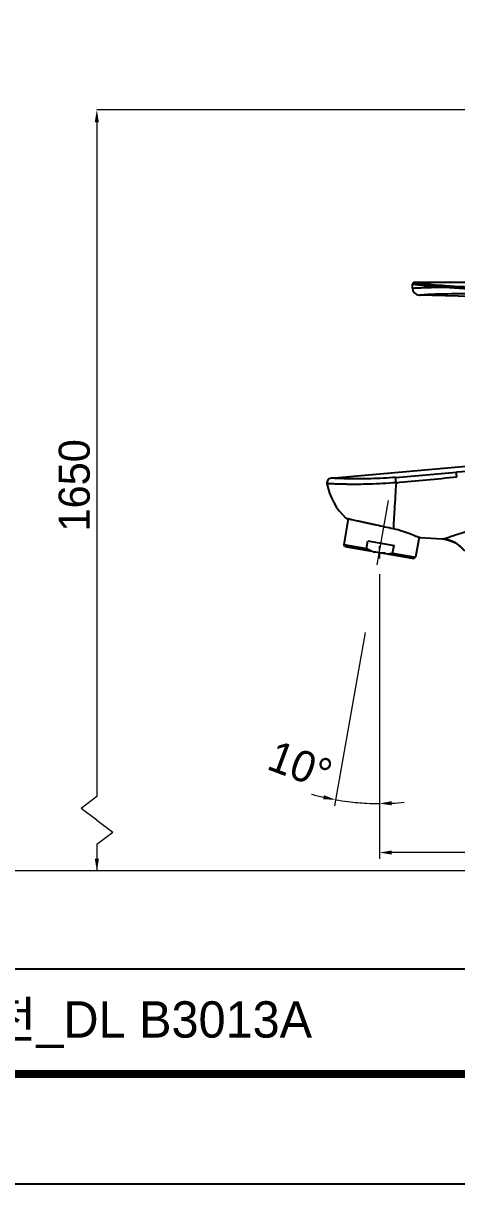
# Model space of a CAD drawing. Extents: x 0 to 1128, y 0 to 827.
# Drawn here: x 528.7 to 668.4, y 0 to 373.9 of the extents above; entities that cross this region are included whole.
import ezdxf

# ---------------------------------------------------------------- set-up
doc = ezdxf.new("R2010")
doc.units = 0
doc.header["$LTSCALE"] = 4
doc.header["$MEASUREMENT"] = 0
doc.header["$PDMODE"] = 3
doc.header["$PDSIZE"] = -10
doc.linetypes.add('CENTER2', pattern=[28.575, 19.05, -3.175, 3.175, -3.175])
doc.layers.get('0').update_dxf_attribs({"linetype": 'CONTINUOUS'})
doc.layers.get('DEFPOINTS').update_dxf_attribs({"linetype": 'CONTINUOUS'})
doc.layers.add('Cneter', color=1, linetype='CENTER2', lineweight=13)
doc.layers.add('치수선', color=7, linetype='CONTINUOUS', lineweight=20)
doc.layers.add('DEF_LAYER_ASSEM_MEMBER', color=7, linetype='CONTINUOUS')
doc.styles.add('Daelim Dimension', font='')
doc.styles.get('Daelim Dimension').set_extended_font_data('나눔고딕')
doc.dimstyles.new('DEFAULT', dxfattribs={"dimscale": 2, "dimtxt": 2, "dimasz": 2, "dimexe": 0, "dimexo": 2, "dimgap": 1, "dimtad": 1, "dimdec": 1, "dimzin": 9, "dimdsep": 46, "dimtxsty": 'Daelim Dimension', "dimcen": 0.5, "dimclrd": 252, "dimclre": 252, "dimclrt": 3, "dimadec": 1, "dimazin": 0, "dimtfac": 1, "dimtdec": 1, "dimtix": 1, "dimtmove": 0, "dimatfit": 3, "dimfxl": 1, "dimtolj": 1, "dimtzin": 1, "dimlwd": 9, "dimlwe": 9, "dimarcsym": 0})

# ---------------------------------------------------------------- blocks, each defined once
blk = doc.blocks.new('*D4')
at = {"color": 5, "lineweight": 9, "ltscale": 0.5, "transparency": 16777216}
for p, q in [((643.45, 196.4), (643.45, 104.72)), ((816.87, 141.88), (816.87, 104.72)), ((812.87, 106.72), (647.45, 106.72))]:
    blk.add_line(p, q, dxfattribs=at)
at = {"color": 5, "ltscale": 0.5, "transparency": 16777216}
for points in [[(647.45, 107.38), (647.45, 106.05), (643.45, 106.72)], [(812.87, 107.38), (812.87, 106.05), (816.87, 106.72)]]:
    blk.add_solid(points, dxfattribs=at)
at = {"layer": 'DEFPOINTS', "color": 0, "ltscale": 0.5, "transparency": 16777216}
for p in [(643.45, 200.4), (816.87, 145.88), (643.45, 106.72)]:
    blk.add_point(p, dxfattribs=at)
at = {"color": 7, "ltscale": 0.5, "transparency": 16777216, "insert": (730.16, 119.62), "char_height": 10, "attachment_point": 2, "style": 'Daelim Dimension'}
blk.add_mtext('\\A1;173', dxfattribs=at)
blk = doc.blocks.new('*D6')
at = {"color": 5, "lineweight": 9, "ltscale": 0.5, "transparency": 16777216}
for p, q in [((638.89, 177.57), (629.05, 121.76)), ((643.45, 176.87), (643.45, 120.5))]:
    blk.add_line(p, q, dxfattribs=at)
for start, end in [(254.3405, 257.1668), (260, 262.8263), (262.8332, 267.1668), (267.1737, 270), (272.8332, 275.6595)]:
    blk.add_arc((643.45, 203.4), 80.9, start, end, dxfattribs=at)
at = {"color": 5, "ltscale": 0.5, "transparency": 16777216}
for points in [[(625.61, 125.18), (625.35, 123.87), (629.4, 123.73)], [(647.46, 121.93), (647.43, 123.27), (643.45, 122.5)]]:
    blk.add_solid(points, dxfattribs=at)
at = {"layer": 'DEFPOINTS', "color": 0, "ltscale": 0.5, "transparency": 16777216}
for p in [(642.58, 198.48), (643.45, 200.4), (639.59, 181.51), (643.45, 180.87), (638.74, 122.64)]:
    blk.add_point(p, dxfattribs=at)
at = {"color": 7, "ltscale": 0.5, "transparency": 16777216, "insert": (619.71, 139.59), "char_height": 10, "attachment_point": 2, "rotation": 339.598, "style": 'Daelim Dimension'}
blk.add_mtext('\\A1;10°', dxfattribs=at)

msp = doc.modelspace()

# ---------------------------------------------------------------- linework, layer by layer
at = {"color": 5, "lineweight": 9, "ltscale": 0.5}
for p, q in [((765.69, 346), (552.44, 346)), ((552.44, 342), (552.44, 124.77)), ((552.44, 124.77), (547.33, 120.94)), ((552.44, 117.1), (547.33, 120.94)), ((552.44, 117.1), (557.55, 113.26)), ((552.44, 109.43), (557.55, 113.26)), ((552.44, 109.43), (552.44, 100.86)), ((552.44, 109.43), (552.44, 104.75))]:
    msp.add_line(p, q, dxfattribs=at)
at = {"color": 5}
msp.add_line((18.14, 69.28), (926.74, 69.28), dxfattribs=at)
at = {"ltscale": 0.5}
msp.add_lwpolyline([(0, 0), (1128.4, 0), (1128.4, 826.8), (0, 826.8)], close=True, dxfattribs=at)
at = {"color": 5, "linetype": 'ByBlock', "lineweight": 200, "const_width": 2.6}
msp.add_lwpolyline([(18.14, 35.4), (1110.14, 35.4), (1110.14, 807.6), (18.14, 807.6)], close=True, dxfattribs=at)
at = {"color": 5, "ltscale": 0.5}
for points in [[(551.75, 342), (553.08, 342), (552.42, 346)], [(551.77, 104.75), (553.11, 104.75), (552.44, 100.75)]]:
    msp.add_solid(points, dxfattribs=at)
at = {"layer": 'Cneter', "lineweight": 5, "ltscale": 0.5}
for p, q in [((642.75, 199.46), (646.4, 220.14)), ((643.45, 203.4), (641.45, 203.4)), ((643.45, 203.4), (643.45, 205.4)), ((643.45, 203.4), (643.45, 201.4)), ((643.45, 203.4), (645.45, 203.4))]:
    msp.add_line(p, q, dxfattribs=at)
at = {"layer": 'DEF_LAYER_ASSEM_MEMBER', "color": 7, "linetype": 'Continuous'}
for p, q in [((654.13, 288.57), (654.16, 289.88)), ((765.57, 290.37), (654.67, 290.37)), ((708.33, 284.95), (656.29, 286.31)), ((627.92, 227.33), (672.65, 231.25)), ((633.44, 214.28), (631.96, 205.93)), ((632.37, 205.35), (631.96, 205.93)), ((631.96, 205.93), (639.34, 204.63)), ((639.34, 204.63), (639.77, 207.09)), ((639.77, 207.09), (648.17, 205.61)), ((656.25, 208.33), (655.11, 201.85)), ((656.64, 208.26), (663.74, 207.76)), ((632.37, 205.35), (654.53, 201.45)), ((647.73, 203.15), (648.17, 205.61)), ((647.73, 203.15), (655.11, 201.85)), ((654.53, 201.45), (655.11, 201.85))]:
    msp.add_line(p, q, dxfattribs=at)
at = {"layer": 'DEF_LAYER_ASSEM_MEMBER', "color": 9, "linetype": 'Continuous'}
msp.add_line((656.27, 286.31), (656.48, 286.33), dxfattribs=at)
at = {"layer": 'DEF_LAYER_ASSEM_MEMBER', "color": 7, "linetype": 'Continuous'}
for points in [[(654.66, 290.37), (654.58, 290.36), (654.44, 290.32), (654.3, 290.22), (654.2, 290.06), (654.16, 289.88)], [(663.74, 207.75), (665.02, 207.57), (666.41, 207.16), (667.73, 206.55), (668.95, 205.76), (670.04, 204.79), (670.83, 203.88)]]:
    msp.add_lwpolyline(points, dxfattribs=at)
for centre, radius, start, end in [((656.33, 288.51), 2.2, 178.5, 268.5), ((628.05, 225.84), 1.5, 95.0002, 190.665), ((646.52, 229.32), 20.3, 190.6651, 227.1029)]:
    msp.add_arc(centre, radius, start, end, dxfattribs=at)
at = {"layer": 'DEF_LAYER_ASSEM_MEMBER', "color": 9, "linetype": 'Continuous'}
for centre, radius, start, end in [((676.32, 416.35), 128.01, 264.6852, 270.2609), ((677.19, 467.91), 178.97, 266.0103, 269.9108), ((670.51, 29.68), 257.03, 88.578, 93.1289), ((190.31, 5830.73), 5621.86, 274.67749, 274.87728), ((154, 5498.4), 5295.7, 275.36176, 275.57426), ((663.05, 197.85), 9.94, 37.3341, 86.0061)]:
    msp.add_arc(centre, radius, start, end, dxfattribs=at)
for points, start_tangent, end_tangent in [([(654.13, 288.57), (654.3, 288.58), (654.83, 288.6), (655.69, 288.64), (656.88, 288.69), (660.16, 288.8), (664.46, 288.89)], (0.999512, 0.031248), (0.999896, 0.014441)), ([(654.16, 289.88), (654.17, 289.88), (654.21, 289.88), (654.26, 289.87), (654.34, 289.86), (654.55, 289.84), (654.86, 289.8), (655.25, 289.75), (655.72, 289.7), (656.27, 289.63), (656.9, 289.56), (658.39, 289.41), (660.17, 289.23), (662.2, 289.06), (664.46, 288.89)], (0.953011, -0.302937), (0.997618, -0.068981)), ([(654.66, 290.37), (654.71, 290.37), (654.83, 290.35), (655.05, 290.32), (655.34, 290.29), (656.18, 290.19), (657.34, 290.05), (658.8, 289.9), (660.53, 289.72), (664.74, 289.38)], (0.983615, -0.180283), (0.997539, -0.07012)), ([(664.74, 289.38), (664.55, 289.22), (664.49, 289.07), (664.46, 288.89)], (-0.987914, -0.155), (-0.056567, -0.998399)), ([(696.99, 231.67), (668.29, 229.22)], (-0.996379, -0.085028), (-0.996375, -0.085067)), ([(668.4, 227.74), (668.35, 228.26), (668.32, 228.72), (668.3, 229.05), (668.29, 229.22)], (-0.085088, 0.996373), (0.008462, 0.999964)), ([(648.85, 225.87), (644.49, 225.57), (640.32, 225.39), (636.47, 225.32), (634.72, 225.32), (633.1, 225.34), (631.64, 225.36), (630.33, 225.4), (629.21, 225.44), (628.27, 225.48), (627.88, 225.5), (627.53, 225.51), (627.24, 225.53), (627, 225.54), (626.81, 225.55), (626.74, 225.55), (626.68, 225.56), (626.63, 225.56), (626.6, 225.56), (626.58, 225.56), (626.57, 225.56)], (-0.996539, -0.083122), (-0.844117, 0.536159)), ([(648.75, 227.59), (640.74, 227.15), (637.14, 227.09), (633.99, 227.11), (631.41, 227.18), (629.49, 227.25), (628.81, 227.29), (628.31, 227.31), (628.02, 227.33), (627.92, 227.33)], (-0.996669, -0.081556), (-0.996713, 0.081009)), ([(648.85, 225.87), (648.29, 217.22), (648.09, 213.75), (647.96, 211.11)], (-0.067507, -0.997719), (-0.042934, -0.999078)), ([(648.85, 225.87), (648.8, 226.46), (648.76, 226.99), (648.75, 227.21), (648.75, 227.39), (648.75, 227.52), (648.75, 227.59)], (-0.087688, 0.996148), (0.175269, 0.984521)), ([(663.74, 207.76), (664, 207.79), (664.39, 207.87), (664.88, 208.02), (665.48, 208.22), (666.19, 208.46), (666.97, 208.73), (668.77, 209.33), (670.81, 209.95), (673.03, 210.53), (675.39, 211.03), (677.84, 211.42), (680.37, 211.68), (682.95, 211.78), (685.54, 211.72), (688.13, 211.51), (690.69, 211.12), (693.2, 210.56), (697.92, 209.02)], (0.997565, -0.069747), (0.930191, -0.367075))]:
    msp.add_spline(points, degree=3, dxfattribs=dict(at, start_tangent=start_tangent, end_tangent=end_tangent))
at = {"layer": 'DEF_LAYER_ASSEM_MEMBER', "color": 7, "linetype": 'Continuous'}
for points, start_tangent, end_tangent in [([(632.7, 214.45), (632.71, 214.45), (632.72, 214.44), (632.75, 214.44), (632.78, 214.43), (632.83, 214.42), (632.88, 214.41), (633.02, 214.38), (633.2, 214.34), (633.41, 214.29), (633.66, 214.23), (633.95, 214.17), (634.27, 214.1), (634.63, 214.02), (635.45, 213.84), (636.38, 213.63), (637.43, 213.4), (638.58, 213.14), (639.81, 212.87), (641.1, 212.59), (642.44, 212.3), (645.21, 211.7), (647.96, 211.11)], (-0.173648, -0.984808), (0.97827, -0.207337)), ([(647.96, 211.11), (650.99, 210.28), (652.32, 209.81), (653.52, 209.35), (654.56, 208.93), (655.44, 208.59), (656.13, 208.36), (656.64, 208.26)], (0.978271, -0.207328), (0.997564, -0.069756)), ([(640.91, 203.85), (639.34, 204.63)], (-0.92105, 0.389443), (-0.866596, 0.49901)), ([(645.99, 202.95), (647.73, 203.15)], (0.998702, 0.050939), (0.985005, 0.172523))]:
    msp.add_spline(points, degree=3, dxfattribs=dict(at, start_tangent=start_tangent, end_tangent=end_tangent))
at = {"layer": '치수선'}
msp.add_line((816.87, 100.86), (102.81, 100.86), dxfattribs=at)

# ---------------------------------------------------------------- texts
at = {"color": 7, "ltscale": 0.5, "insert": (545.21, 225.02), "char_height": 10, "attachment_point": 5, "rotation": 90, "style": 'Daelim Dimension'}
msp.add_mtext('\\A1;1650', dxfattribs=at)
at = {"color": 2, "insert": (220.72, 58.8), "char_height": 11.7115, "width": 518.4179, "attachment_point": 1, "style": 'Daelim Dimension'}
msp.add_mtext('{\\fPretendard Variable SemiBold|b0|i0|c129|p2;대림바스(주)} Single lever_DIVA_샤워욕조수전_DL B3013A', dxfattribs=at)

# ---------------------------------------------------------------- dimensions: what is measured, and where the dimension line sits
at = {"color": 5, "ltscale": 0.5}
dim = msp.add_angular_dim_2l(base=(638.74, 122.64), line1=((639.59, 181.51), (642.58, 198.48)), line2=((643.45, 200.4), (643.45, 180.87)), dimstyle='DEFAULT', override={"dimtxt": 5, "dimexe": 1, "dimclrd": 5, "dimclre": 5, "dimclrt": 7, "dimadec": 0}, dxfattribs=at)
dim.commit()
dim.dimension.update_dxf_attribs({"geometry": '*D6', "text_midpoint": (615.25, 127.58), "dimtype": 162})
dim = msp.add_linear_dim(base=(643.45, 106.72), p1=(816.87, 145.88), p2=(643.45, 200.4), angle=180, dimstyle='DEFAULT', override={"dimtxt": 5, "dimexe": 1, "dimdec": 0, "dimclrd": 5, "dimclre": 5, "dimclrt": 7}, dxfattribs=at)
dim.commit()
dim.dimension.update_dxf_attribs({"geometry": '*D4', "text_midpoint": (730.16, 106.72), "dimtype": 160})

doc.saveas('drawing.dxf')
